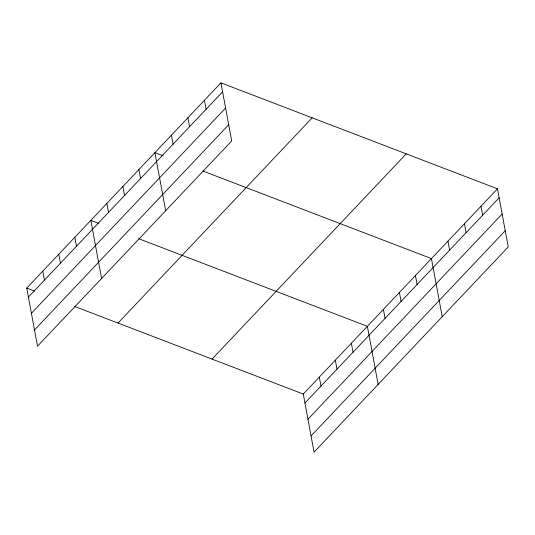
<?xml version="1.0" encoding="UTF-8"?>
<svg xmlns="http://www.w3.org/2000/svg" width="535" height="535" viewBox="0 0 535 535"><rect width="100%" height="100%" fill="white"/><g stroke="black" fill="none" stroke-linecap="round" stroke-linejoin="round"><path stroke-width="0.8" d="M220.942 82.851L231.708 140.946L37.517 346.185L26.75 288.097L220.942 82.851L497.483 188.815L508.25 246.902L314.058 452.149L303.291 394.054L497.483 188.815M28.408 297.065L222.607 91.819M31.418 313.276L225.609 108.03M34.514 329.975L228.706 124.735M118.008 323.066L312.199 117.82M212.034 359.092L406.226 153.846M304.95 403.022L499.148 197.776M307.959 419.233L502.151 213.987M311.056 435.938L505.247 230.692M163.282 155.839L154.916 152.636L165.683 210.73M202.825 170.993L431.457 258.592L442.224 316.687M98.44 223.282L90.836 220.366L101.603 278.461M138.746 238.724L367.378 326.323L378.138 384.418M26.75 288.097L34.354 291.013M74.659 306.455L303.291 394.054M480.978 206.256L482.637 215.224M464.474 223.704L466.132 232.672M447.962 241.151L449.627 250.112M415.434 275.525L417.099 284.493M399.418 292.458L401.076 301.426M383.394 309.39L385.06 318.358M351.355 343.256L353.013 352.224M335.331 360.189L336.996 369.157M319.315 377.121L320.973 386.089M204.437 100.299L206.095 109.267M187.932 117.747L189.591 126.708M171.421 135.188L173.086 144.156M138.899 169.568L140.558 178.536M122.876 186.501L124.535 195.469M106.853 203.434L108.518 212.402M74.813 237.299L76.472 246.267M58.79 254.232L60.455 263.2M42.773 271.165L44.432 280.133"/></g></svg>
